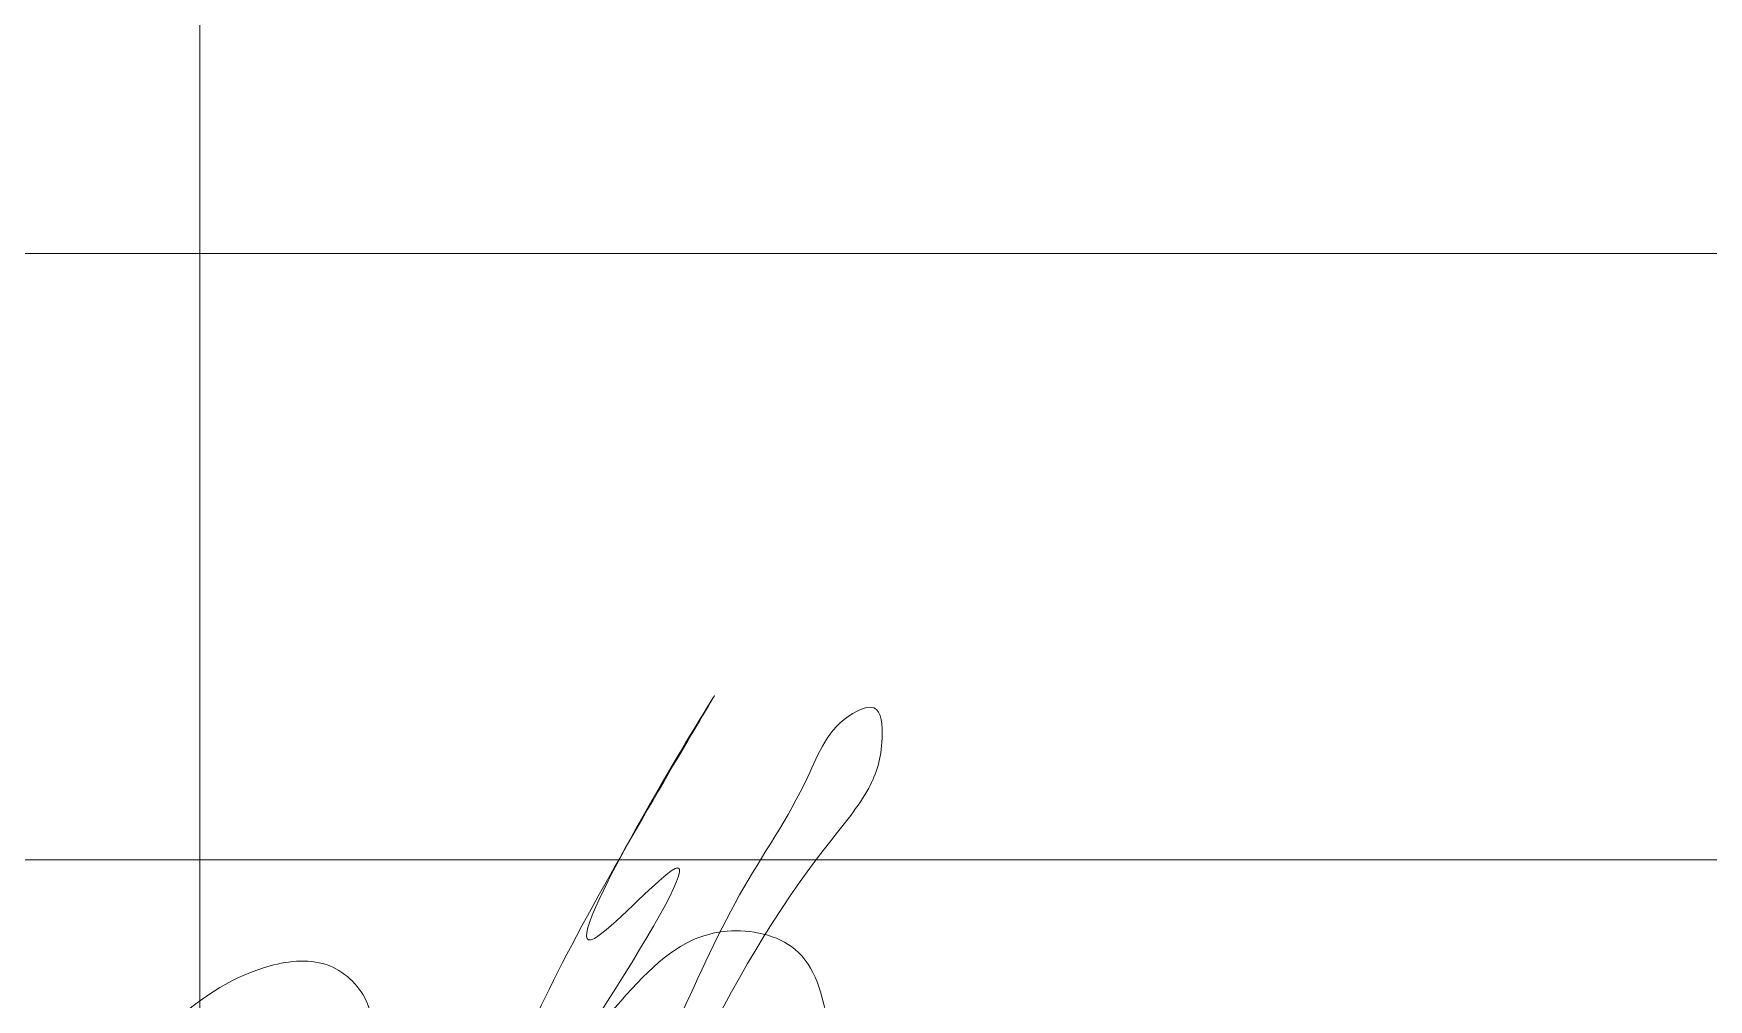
# Model space of a CAD drawing. Header units: metres. Extents: x -163 to 308, y -116 to 9.
# Drawn here: x -46.424 to -45.043, y -22.875 to -22.079 of the extents above; entities that cross this region are included whole.
import ezdxf

# ---------------------------------------------------------------- set-up
doc = ezdxf.new("R2010")
doc.units = ezdxf.units.M
doc.header["$MEASUREMENT"] = 0
doc.layers.add('Level 50', color=7, linetype='Continuous', lineweight=0)
doc.layers.add('Level 63', color=7, linetype='Continuous', lineweight=0)

# ---------------------------------------------------------------- blocks, each defined once
blk = doc.blocks.new('*U281')
at = {"layer": 'Level 63', "color": 7, "linetype": 'Continuous', "lineweight": 13}
blk.add_line((-4.4887, -8.8453), (-4.4887, -14.3453), dxfattribs=at)
at = {"layer": 'Level 63', "color": 7, "linetype": 'Continuous', "lineweight": 0}
for p, q in [((-8.4887, -12.3453), (-1.9887, -12.3453)), ((-8.4887, -12.8453), (-1.9887, -12.8453))]:
    blk.add_line(p, q, dxfattribs=at)
blk = doc.blocks.new('формат А4')
at = {"layer": 'Level 50', "color": 7, "linetype": 'Continuous', "lineweight": 0}
blk.add_blockref('*U281', (10.4887, -14.8547), dxfattribs=at)

msp = doc.modelspace()

# ---------------------------------------------------------------- linework, layer by layer
at = {"color": 5, "linetype": 'Continuous', "lineweight": 0}
msp.add_spline([(-46.27672305, -23.26060627), (-46.17405764, -23.02578845), (-46.14887429, -22.93180289), (-46.14887429, -22.87859897), (-46.18010162, -22.84737164), (-46.22938189, -22.84737164), (-46.30672817, -22.89202753), (-46.36148069, -22.96181585), (-46.37593236, -23.00220419), (-46.37593236, -23.07082079), (-46.35888487, -23.13444289), (-46.31604798, -23.19514054), (-46.26678602, -23.22358194), (-46.20002341, -23.23472507), (-46.13197125, -23.21649055), (-46.07349514, -23.18989442), (-46.0333881, -23.15889464), (-45.96202432, -23.03528895), (-45.89583041, -22.89922545), (-45.84210494, -22.78879768), (-45.78587551, -22.69140544), (-45.74866204, -22.63924453), (-45.73129798, -22.63459184), (-45.72460449, -22.65957228), (-45.73561654, -22.70066978), (-45.76808938, -22.74550999), (-45.95931636, -23.1139406), (-46.02008436, -23.21919387), (-46.06559867, -23.24547157), (-46.07777207, -23.22438662), (-46.08342539, -23.20328813), (-46.09091751, -23.12781745), (-46.05779386, -23.00419831), (-45.96295178, -22.79750522), (-45.86468962, -22.62731016), (-45.96174334, -22.82462298), (-45.89860091, -22.76902988), (-46.02737313, -22.99206991), (-45.92662276, -22.86154575), (-45.85245176, -22.8187231), (-45.7962059, -22.83379413), (-45.76940729, -22.89392268), (-45.76149693, -22.99084318), (-45.83227605, -23.21366317), (-45.92004328, -23.27795195), (-45.98460228, -23.30488522), (-46.08380727, -23.30863732), (-46.15258575, -23.27947623), (-46.16510062, -23.25779984), (-46.17265691, -23.20718523), (-46.15888902, -23.15580274), (-46.08317351, -23.12821846), (-45.93027115, -22.99124509), (-46.04576496, -23.21847357), (-45.98630671, -23.18414534), (-45.83206938, -23.02990801), (-45.81995032, -22.98467907), (-45.94511765, -23.20147524), (-45.81215231, -23.10048969), (-45.74379513, -22.97757996), (-45.86114986, -23.2106078), (-45.69928281, -23.08301053), (-45.64082509, -22.97757996), (-45.76403108, -23.19515783), (-45.59792019, -23.08915092), (-45.53144193, -22.97757996), (-45.64123573, -23.19743084), (-45.47136311, -23.06093601), (-45.423852, -22.97757996), (-45.52546852, -23.19423068), (-45.32787699, -23.00218923), (-45.32300678, -22.98997351), (-45.42147502, -23.18228193), (-45.17731652, -22.95532105), (-45.1746513, -22.94537432), (-45.2987351, -23.18583578), (-45.07966475, -22.95522896), (-45.07966475, -22.92628389), (-45.18887364, -23.1741208), (-44.88861881, -22.94926425), (-44.54456003, -22.45618703), (-44.40960504, -22.16566667), (-45.38710502, -23.85874628), (-45.20399246, -23.42676566), (-44.97925736, -23.13617381), (-44.82611531, -22.98303176), (-44.88173278, -23.07936404), (-45.15179807, -23.11173383), (-44.70909892, -23.06916987)], degree=3, dxfattribs=at)

# ---------------------------------------------------------------- block references
at = {"layer": 'Level 50', "color": 7, "linetype": 'Continuous', "lineweight": 0}
msp.add_blockref('формат А4', (-52.28725385, 4.94013829), dxfattribs=at)

doc.saveas('drawing.dxf')
